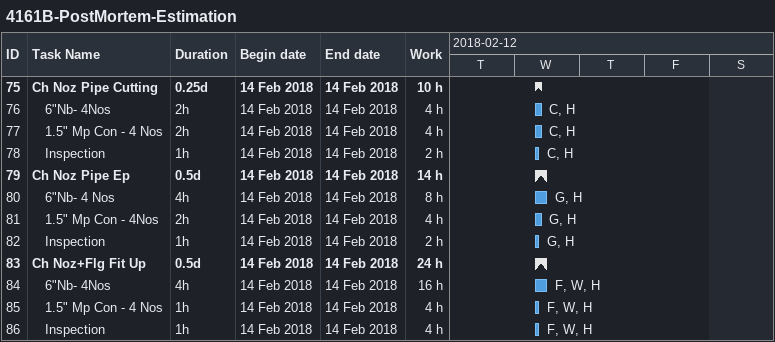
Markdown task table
4161B-PostMortem-Estimation

| ID | Level | Task | Duration | Start | Finish | Resources | Work (h) |
|---|---|---|---|---|---|---|---|
| 75 | 1 | **Ch Noz Pipe Cutting** | 0.25d | 2018-02-14 | 2018-02-14 |  | 10 |
| 76 | 2 | 6"Nb- 4Nos | 2h | 2018-02-14 | 2018-02-14 | C, H | 4 |
| 77 | 2 | 1.5" Mp Con - 4 Nos | 2h | 2018-02-14 | 2018-02-14 | C, H | 4 |
| 78 | 2 | Inspection | 1h | 2018-02-14 | 2018-02-14 | C, H | 2 |
| 79 | 1 | **Ch Noz Pipe Ep** | 0.5d | 2018-02-14 | 2018-02-14 |  | 14 |
| 80 | 2 | 6"Nb- 4 Nos | 4h | 2018-02-14 | 2018-02-14 | G, H | 8 |
| 81 | 2 | 1.5" Mp Con - 4Nos | 2h | 2018-02-14 | 2018-02-14 | G, H | 4 |
| 82 | 2 | Inspection | 1h | 2018-02-14 | 2018-02-14 | G, H | 2 |
| 83 | 1 | **Ch Noz+Flg Fit Up** | 0.5d | 2018-02-14 | 2018-02-14 |  | 24 |
| 84 | 2 | 6"Nb- 4Nos | 4h | 2018-02-14 | 2018-02-14 | F, W, H | 16 |
| 85 | 2 | 1.5" Mp Con - 4 Nos | 1h | 2018-02-14 | 2018-02-14 | F, W, H | 4 |
| 86 | 2 | Inspection | 1h | 2018-02-14 | 2018-02-14 | F, W, H | 4 |
